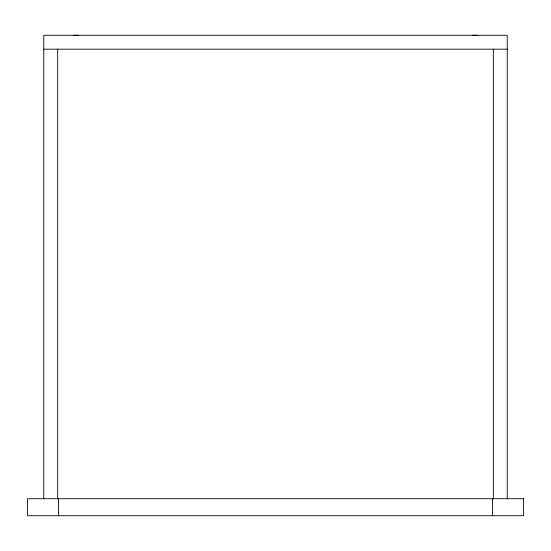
<?xml version="1.0" encoding="UTF-8"?>
<svg xmlns="http://www.w3.org/2000/svg" width="551" height="551" viewBox="0 0 551 551"><rect width="100%" height="100%" fill="white"/><g stroke="black" fill="none" stroke-linecap="round" stroke-linejoin="round"><path stroke-width="0.83" d="M43.77 49.177L507.23 49.177M507.23 498.731L507.23 35.271L43.77 35.271L43.77 498.731M493.324 49.177L493.324 498.731M492.553 498.731L492.553 515.729M58.447 498.731L58.447 515.729M57.676 49.177L57.676 498.731M73.8 35.367A30.897 30.897 0 0 1 78.628 35.367M472.372 35.367A30.897 30.897 0 0 1 477.2 35.367M523.45 498.731L27.55 498.731L27.55 515.729L523.45 515.729L523.45 498.731"/></g></svg>
